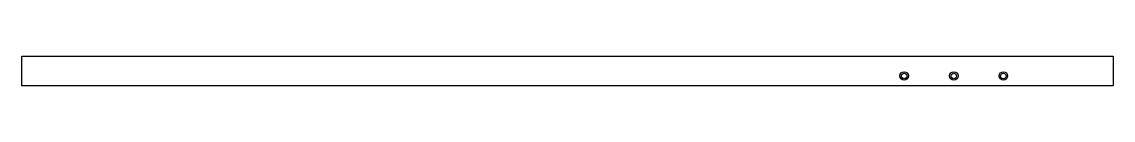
# Model space of a CAD drawing. Header units: millimetres. Extents: x 0 to 2200, y -30 to 30.
import ezdxf

# ---------------------------------------------------------------- set-up
doc = ezdxf.new("R2010")
doc.units = ezdxf.units.MM
doc.header["$LTSCALE"] = 10
for name, color, linetype in [('BOLTS', 6, 'Continuous'), ('GRAPHICS', 1, 'Continuous'), ('MEMBERS', 5, 'Continuous')]:
    doc.layers.add(name, color=color, linetype=linetype)

msp = doc.modelspace()

# ---------------------------------------------------------------- linework, layer by layer
at = {"layer": 'BOLTS', "color": 4, "linetype": 'Continuous'}
for centre in [(1778.7, -10), (1878.7, -10), (1978.7, -10)]:
    msp.add_circle(centre, 8.6, dxfattribs=at)
at = {"layer": 'GRAPHICS', "color": 4, "linetype": 'Continuous'}
for centre in [(1778.7, -10), (1878.7, -10), (1978.7, -10)]:
    msp.add_circle(centre, 5.5, dxfattribs=at)
at = {"layer": 'MEMBERS', "color": 3, "linetype": 'Continuous'}
for p, q in [((0, -30), (0, 30)), ((0, 30), (2200, 30)), ((2200, 30), (2200, -30)), ((2200, -30), (0, -30))]:
    msp.add_line(p, q, dxfattribs=at)

doc.saveas('drawing.dxf')
